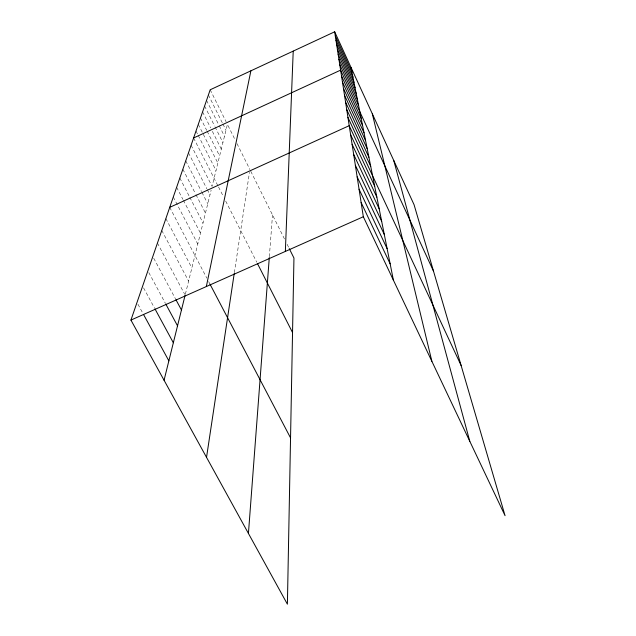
<?xml version="1.0" encoding="UTF-8"?>
<svg xmlns="http://www.w3.org/2000/svg" width="636" height="636" viewBox="0 0 636 636"><rect width="100%" height="100%" fill="white"/><g stroke="black" fill="none" stroke-linecap="round" stroke-linejoin="round"><path stroke-width="0.48" stroke-dasharray="3.18 2.39" d="M269.354 256.698L272.51 214.952M234.35 272.709L249.471 172.364M185.37 294.19L211.136 190.132M137.94 304.247L142.695 312.952M143.569 287.87L154.437 307.911M148.824 272.582L165.296 303.141M153.737 258.24L175.449 298.785M157.434 243.079L184.679 294.261M161.782 230.455L188.606 281.128M165.869 218.561L191.873 267.939M169.733 207.344L206.835 278.139M208.656 281.629L210.031 284.244M173.278 197.049L197.788 244.041M176.633 187.294L182.93 199.418M183.383 200.284L200.475 233.189M179.821 178.024L189.377 196.5M189.83 197.375L203.027 222.886M182.85 169.224L195.514 193.781M195.96 194.664L205.46 213.084M185.736 160.844L201.477 191.492M201.922 192.366L207.765 203.751M188.487 152.855L206.835 188.725M207.288 189.6L209.967 194.847M193.606 137.972L218.1 186.149M218.553 187.024L223.459 196.691M225.693 201.079L256.769 262.199M191.102 145.239L212.074 186.356L227.418 124.386L235.248 140.103M195.999 131.016L197.78 134.522M198.225 135.404L216.001 170.48M200.483 117.994L206.708 130.348M207.153 131.231L219.611 155.939M198.289 124.362L217.846 163.054M202.582 111.88L210.603 127.836M212.384 131.382L221.296 149.11M206.541 100.393L218.792 124.887M219.229 125.761L224.476 136.263M204.601 106.021L214.634 126.031M215.071 126.898L222.918 142.559M210.19 89.779L226.098 121.722M236.982 143.593L249.9 169.526M250.775 171.283L284.57 239.176M287.13 244.311L288.839 247.738M208.401 94.987L222.465 123.161M222.902 124.044L225.979 130.205"/><path stroke-width="0.95" d="M285.349 251.419L293.22 51.103M248.43 533.421L269.29 257.596M206.533 457.348L234.207 273.631M206.342 286.55L250.894 70.819M164.064 380.233L185.14 295.128M289.261 248.596L293.951 258.017L287.4 604.2L130.936 320.083L210.19 89.779L334.663 31.8L414.076 204.736L505.063 515.685L363.331 216.741L334.663 31.8M193.606 137.972L340.602 70.143L433.506 271.159M169.733 207.344L349.212 125.674L461.116 365.501M130.936 320.083L363.331 216.741M143.649 314.693L168.866 360.843M154.914 308.778L173.342 342.756M165.765 304.016L177.531 325.847M175.91 299.651L181.459 310.002M210.031 284.244L290.549 437.894M257.652 263.94L292.544 332.564M359.062 189.202L387.117 248.668M361.121 202.471L390.138 263.837M355.349 165.265L381.656 221.249M357.146 176.832L384.295 234.501M350.611 134.689L374.668 186.157M352.098 144.253L376.854 197.144M353.672 154.429L379.183 208.823M346.723 109.575L368.912 157.267M347.932 117.406L370.709 166.282M342.446 82.028L362.584 125.499M343.44 88.404L364.046 132.86M344.474 95.106L365.589 140.596M345.571 102.157L367.203 148.721M338.137 54.227L356.176 93.365M338.924 59.299L357.345 99.232M339.743 64.602L358.569 105.361M341.508 75.946L361.184 118.479M335.299 35.934L351.954 72.178M335.967 40.227L352.948 77.155M336.659 44.703L353.982 82.338M337.382 49.362L355.055 87.736M393.756 160.487L469.805 441.328M372.314 113.804L431.876 361.312M351 67.392L393.39 280.134"/></g></svg>
